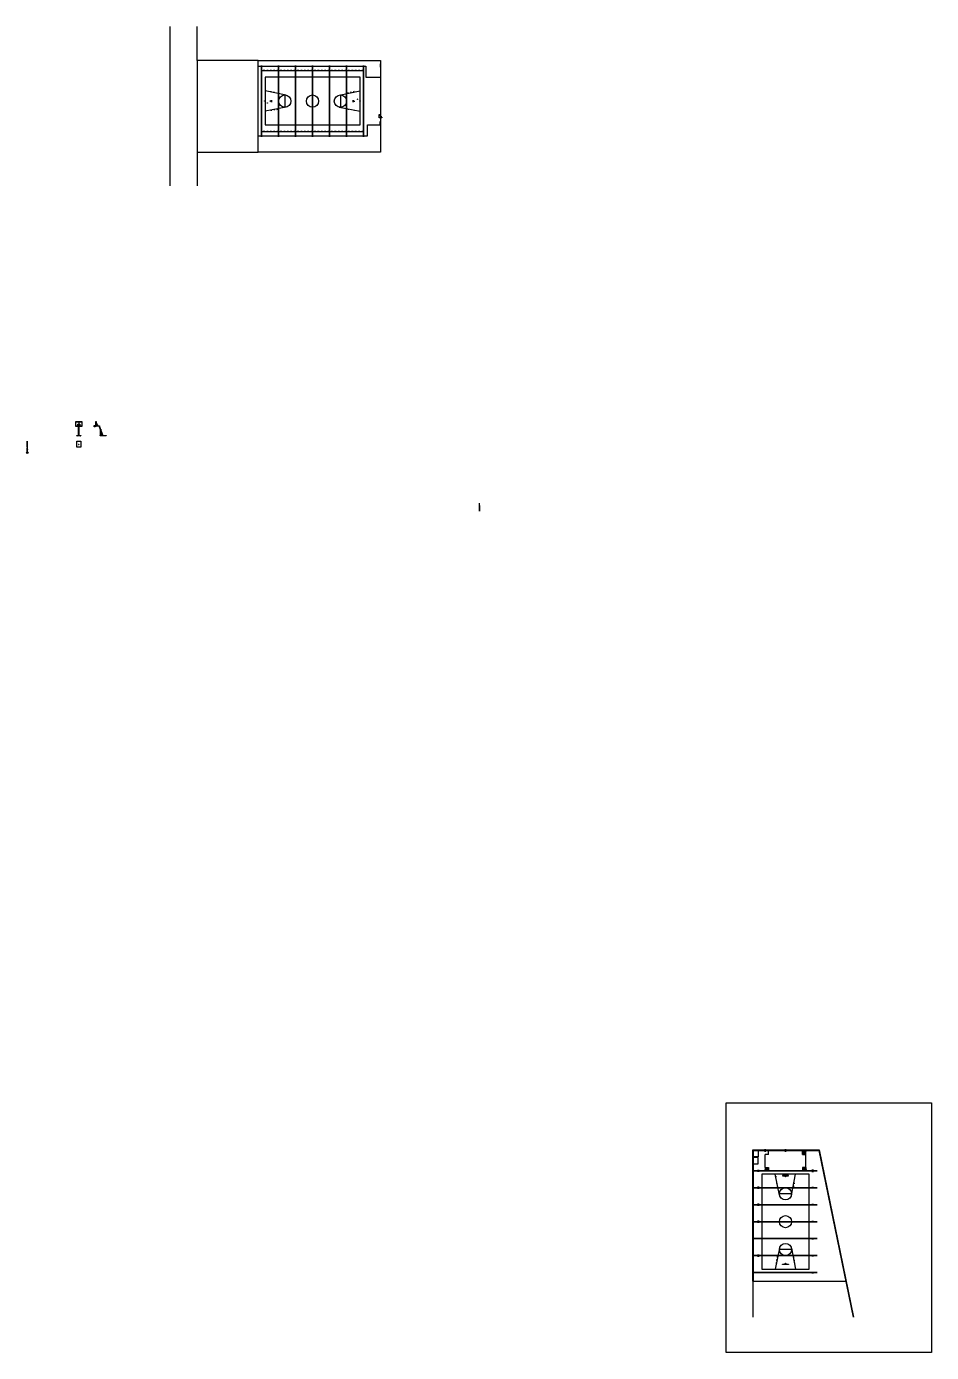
# Model space of a CAD drawing. Header units: inches. Extents: x -1369 to 1198, y -366 to 1398.
# Drawn here: x 931.4 to 1198, y -366 to 24.5 of the extents above; entities that cross this region are included whole.
import ezdxf

# ---------------------------------------------------------------- set-up
doc = ezdxf.new("R2010")
doc.units = ezdxf.units.IN
doc.header["$MEASUREMENT"] = 0
doc.linetypes.add('HIDDEN', pattern=[0.375, 0.25, -0.125])
doc.layers.add('wall', color=7, linetype='Continuous')

# ---------------------------------------------------------------- blocks, each defined once
blk = doc.blocks.new('truss')
at = {"elevation": 44.02}
for points in [[(6.92, 8.28), (-0.28, 6.1), (-1.78, 6.1), (-1.78, 6.55), (7.57, 9.1), (16.92, 6.55), (16.92, 6.1), (15.42, 6.1), (8.22, 8.28), (6.92, 8.28)], [(7.57, 8.28), (6.92, 8.92), (6.92, 8.28), (6.26, 8.74), (6.26, 8.09), (5.61, 8.56), (5.61, 7.89), (4.95, 8.39), (4.95, 7.69), (4.3, 8.21), (4.3, 7.49), (3.65, 8.03), (3.65, 7.29), (2.99, 7.85), (2.99, 7.09), (2.34, 7.67), (2.34, 6.89), (1.68, 7.49), (1.68, 6.7), (1.03, 7.32), (1.03, 6.5), (0.38, 7.14), (0.38, 6.3), (-0.28, 6.96), (-0.28, 6.1), (-1.28, 6.69), (-1.28, 6.1), (-1.78, 6.55)], [(7.57, 8.28), (8.22, 8.92), (8.22, 8.28), (8.88, 8.74), (8.88, 8.09), (9.53, 8.56), (9.53, 7.89), (10.19, 8.39), (10.19, 7.69), (10.84, 8.21), (10.84, 7.49), (11.49, 8.03), (11.49, 7.29), (12.15, 7.85), (12.15, 7.09), (12.8, 7.67), (12.8, 6.89), (13.46, 7.49), (13.46, 6.7), (14.11, 7.32), (14.11, 6.5), (14.76, 7.14), (14.76, 6.3), (15.42, 6.96), (15.42, 6.1), (16.42, 6.69), (16.42, 6.1), (16.92, 6.55)], [(-0.58, 0.5), (-1.28, 6.1), (-0.28, 6.1), (-0.28, 0.5)], [(-0.28, 6.1), (-1.17, 5.4), (-0.28, 5.4), (-1.08, 4.7), (-0.28, 4.7), (-0.99, 4), (-0.28, 4), (-0.9, 3.29), (-0.28, 3.29), (-0.81, 2.6), (-0.28, 2.6), (-0.72, 1.9), (-0.28, 1.9), (-0.63, 1.2), (-0.28, 1.2), (-0.54, 0.5)], [(15.72, 0.5), (16.42, 6.1), (15.42, 6.1), (15.42, 0.5)], [(15.42, 6.1), (16.31, 5.4), (15.42, 5.4), (16.22, 4.7), (15.42, 4.7), (16.13, 4), (15.42, 4), (16.04, 3.29), (15.42, 3.29), (15.95, 2.6), (15.42, 2.6), (15.86, 1.9), (15.42, 1.9), (15.77, 1.2), (15.42, 1.2), (15.68, 0.5)]]:
    blk.add_lwpolyline(points, dxfattribs=at)
at = {"color": 7, "elevation": 44.02}
for points in [[(-0.54, 0.5), (-1.25, 6.07), (-0.31, 6.07), (-0.31, 0.5)], [(15.68, 0.5), (16.39, 6.07), (15.44, 6.07), (15.44, 0.5)]]:
    blk.add_lwpolyline(points, dxfattribs=at)
blk = doc.blocks.new('bc')
at = {"color": 8, "true_color": 0x808080}
blk.add_lwpolyline([(7, 14), (-7, 14), (-7, -14), (7, -14)], close=True, dxfattribs=at)
for points in [[(-1.76, 7.82), (-3, 14)], [(-2.65, 12.24), (-2.89, 12.19)], [(1.76, 7.82), (3, 14)], [(2.65, 12.24), (2.89, 12.19)], [(-2.47, 11.35), (-2.71, 11.3)], [(-2.29, 10.52), (-2.53, 10.47)], [(1.8, 8.2), (-1.8, 8.2)], [(2.29, 10.52), (2.53, 10.47)], [(2.47, 11.35), (2.71, 11.3)], [(7, 0), (-7, 0)], [(-1.76, -7.82), (-3, -14)], [(-2.47, -11.35), (-2.71, -11.3)], [(-2.29, -10.52), (-2.53, -10.47)], [(1.8, -8.2), (-1.8, -8.2)], [(1.76, -7.82), (3, -14)], [(2.29, -10.52), (2.53, -10.47)], [(2.47, -11.35), (2.71, -11.3)], [(-2.65, -12.24), (-2.89, -12.19)], [(2.65, -12.24), (2.89, -12.19)]]:
    blk.add_lwpolyline(points, dxfattribs=at)
for centre in [(0, 8.2), (0, 0), (0, -8.2)]:
    blk.add_circle(centre, 1.8, dxfattribs=at)
blk = doc.blocks.new('DBF')
for points in [[(0.54, -0.72), (-0.13, 0.18)], [(-0.12, 0.16), (0.55, -0.02)], [(-0.11, 0.15), (-0.11, 0.18)]]:
    blk.add_lwpolyline(points)
at = {"color": 8}
blk.add_lwpolyline([(0.54, -0.68), (-0.1, 0.18)], dxfattribs=at)
blk = doc.blocks.new('STC')
for points in [[(1, 0), (-0.65, 0), (-0.65, 0.21)], [(0, 0.37), (0, 0), (-0.42, 0.27)], [(0.7, -5.6), (0, 0), (1, 0), (1, -5.6)], [(1, 0), (0.25, 0.43)], [(1, 0), (0.11, -0.7), (1, -0.7), (0.2, -1.4), (1, -1.4), (0.29, -2.1), (1, -2.1), (0.38, -2.81), (1, -2.81), (0.47, -3.5), (1, -3.5), (0.56, -4.2), (1, -4.2), (0.65, -4.9), (1, -4.9), (0.74, -5.6)]]:
    blk.add_lwpolyline(points)
at = {"color": 8}
for points in [[(1, 0.02), (-0.62, 0.02), (-0.62, 0.22)], [(0.98, 0), (0.98, -5.6)]]:
    blk.add_lwpolyline(points, dxfattribs=at)
blk = doc.blocks.new('CT P')
for points in [[(7.74, 10.28), (5.6, 18.13), (5.6, 19.78), (6.01, 19.78), (8.6, 9.28)], [(8.35, 10.28), (7.74, 10.28), (8.19, 10.93), (7.56, 10.93), (8.03, 11.58), (7.38, 11.58), (7.87, 12.24), (7.21, 12.24), (7.71, 12.89), (7.03, 12.89), (7.55, 13.55), (6.85, 13.55), (7.39, 14.2), (6.67, 14.2), (7.23, 14.85), (6.49, 14.85), (7.06, 15.51), (6.31, 15.51), (6.9, 16.16), (6.14, 16.16), (6.74, 16.82), (5.96, 16.82), (6.58, 17.47), (5.78, 17.47), (6.42, 18.13), (5.6, 18.13), (6.17, 19.13), (5.6, 19.13), (6.01, 19.78)], [(7.74, 8.28), (5.6, 0.43), (5.6, -1.22), (6.01, -1.22), (8.6, 9.28)], [(7.74, 9.28), (8.35, 8.28), (7.74, 8.28), (8.19, 7.62), (7.56, 7.62), (8.03, 6.97), (7.38, 6.97), (7.87, 6.31), (7.21, 6.31), (7.71, 5.66), (7.03, 5.66), (7.55, 5.01), (6.85, 5.01), (7.39, 4.35), (6.67, 4.35), (7.23, 3.7), (6.49, 3.7), (7.06, 3.04), (6.31, 3.04), (6.9, 2.39), (6.14, 2.39), (6.74, 1.74), (5.96, 1.74), (6.58, 1.08), (5.78, 1.08), (6.42, 0.43), (5.6, 0.43), (6.17, -0.57), (5.6, -0.57), (6.01, -1.22)], [(7.74, 10.28), (7.74, 8.28)], [(7.74, 9.28), (8.35, 10.28)], [(7.74, 9.28), (8.6, 9.28)]]:
    blk.add_lwpolyline(points)
at = {"color": 8}
blk.add_lwpolyline([(7.77, 9.28), (7.77, 10.28), (5.62, 18.13), (5.62, 19.75), (5.99, 19.75), (8.57, 9.28), (5.99, -1.2), (5.62, -1.2), (5.62, 0.42), (7.77, 8.27), (7.77, 9.28)], dxfattribs=at)
blk = doc.blocks.new('SGC')
for points in [[(8.85, 0.5), (-8.85, 0.5), (-8.85, -0.1), (8.85, -0.1)], [(-8.8125, 0.0875), (-8.4375, 0.4625)], [(-8.4, 0.4625), (-8.4, -0.0625)], [(-8.3625, 0.4625), (-7.8375, -0.0625)], [(-7.7625, -0.0625), (-7.2375, 0.4625)], [(-7.2, 0.4625), (-7.2, -0.0625)], [(-7.1625, 0.4625), (-6.6375, -0.0625)], [(-6.5625, -0.0625), (-6.0375, 0.4625)], [(-6, 0.4625), (-6, -0.0625)], [(-5.9625, 0.4625), (-5.4375, -0.0625)], [(-5.3625, -0.0625), (-4.8375, 0.4625)], [(-4.8, 0.4625), (-4.8, -0.0625)], [(-4.7625, 0.4625), (-4.2375, -0.0625)], [(-4.1625, -0.0625), (-3.6375, 0.4625)], [(-3.6, 0.4625), (-3.6, -0.0625)], [(-3.5625, 0.4625), (-3.0375, -0.0625)], [(-2.9625, -0.0625), (-2.4375, 0.4625)], [(-2.4, 0.4625), (-2.4, -0.0625)], [(-2.3625, 0.4625), (-1.8375, -0.0625)], [(-1.7625, -0.0625), (-1.2375, 0.4625)], [(-1.2, 0.4625), (-1.2, -0.0625)], [(-1.1625, 0.4625), (-0.6375, -0.0625)], [(-0.5625, -0.0625), (-0.0375, 0.4625)], [(0, 0.4625), (0, -0.0625)], [(0.0375, 0.4625), (0.5625, -0.0625)], [(1.1625, 0.4625), (0.6375, -0.0625)], [(1.2, 0.4625), (1.2, -0.0625)], [(1.2375, 0.4625), (1.7625, -0.0625)], [(2.3625, 0.4625), (1.8375, -0.0625)], [(2.4, 0.4625), (2.4, -0.0625)], [(2.4375, 0.4625), (2.9625, -0.0625)], [(3.5625, 0.4625), (3.0375, -0.0625)], [(3.6, 0.4625), (3.6, -0.0625)], [(3.6375, 0.4625), (4.1625, -0.0625)], [(4.7625, 0.4625), (4.2375, -0.0625)], [(4.8, 0.4625), (4.8, -0.0625)], [(4.8375, 0.4625), (5.3625, -0.0625)], [(5.9625, 0.4625), (5.4375, -0.0625)], [(6, 0.4625), (6, -0.0625)], [(6.0375, 0.4625), (6.5625, -0.0625)], [(7.1625, 0.4625), (6.6375, -0.0625)], [(7.2, 0.4625), (7.2, -0.0625)], [(7.2375, 0.4625), (7.7625, -0.0625)], [(8.3625, 0.4625), (7.8375, -0.0625)], [(8.4, 0.4625), (8.4, -0.0625)], [(8.4375, 0.4625), (8.8125, 0.0875)], [(8.85, 0.5), (8.85, -0.1)]]:
    blk.add_lwpolyline(points)
at = {"color": 8}
blk.add_lwpolyline([(-8.8125, -0.0625), (-8.8125, 0.4625), (8.8125, 0.4625), (8.8125, -0.0625), (-8.8125, -0.0625)], dxfattribs=at)
blk = doc.blocks.new('G1L')
at = {"color": 7, "extrusion": (0, 1, 0)}
for p, q in [((0, 0), (30.0749, 0)), ((0.075, 0, 0.5), (30.0749, 0, 0.5))]:
    blk.add_line(p, q, dxfattribs=at)
at = {"color": 8, "extrusion": (0, 1, 0)}
for p, q in [((0.075, 0, 0.0375), (30.0749, 0, 0.0375)), ((0.075, 0, 0.4625), (30.0749, 0, 0.4625))]:
    blk.add_line(p, q, dxfattribs=at)
at = {"extrusion": (0, 1, 0)}
for p, q in [((0.075, 0, 0.4625), (0.5, 0, 0.0375)), ((1, 0, 0.4625), (0.575, 0, 0.0375)), ((1.075, 0, 0.4625), (1.5, 0, 0.0375)), ((2, 0, 0.4625), (1.575, 0, 0.0375)), ((2.075, 0, 0.4625), (2.5, 0, 0.0375)), ((3, 0, 0.4625), (2.575, 0, 0.0375)), ((3.075, 0, 0.4625), (3.5, 0, 0.0375)), ((4, 0, 0.4625), (3.575, 0, 0.0375)), ((4.075, 0, 0.4625), (4.5, 0, 0.0375)), ((5, 0, 0.4625), (4.575, 0, 0.0375)), ((5.075, 0, 0.4625), (5.5, 0, 0.0375)), ((6, 0, 0.4625), (5.575, 0, 0.0375)), ((6.075, 0, 0.4625), (6.5, 0, 0.0375)), ((7, 0, 0.4625), (6.575, 0, 0.0375)), ((7.075, 0, 0.4625), (7.5, 0, 0.0375)), ((8, 0, 0.4625), (7.575, 0, 0.0375)), ((8.075, 0, 0.4625), (8.5, 0, 0.0375)), ((9, 0, 0.4625), (8.575, 0, 0.0375)), ((9.075, 0, 0.4625), (9.5, 0, 0.0375)), ((10, 0, 0.4625), (9.575, 0, 0.0375)), ((10.075, 0, 0.4625), (10.5, 0, 0.0375)), ((11, 0, 0.4625), (10.575, 0, 0.0375)), ((11.075, 0, 0.4625), (11.5, 0, 0.0375)), ((12, 0, 0.4625), (11.575, 0, 0.0375)), ((12.075, 0, 0.4625), (12.5, 0, 0.0375)), ((13, 0, 0.4625), (12.575, 0, 0.0375)), ((13.075, 0, 0.4625), (13.5, 0, 0.0375)), ((14, 0, 0.4625), (13.575, 0, 0.0375)), ((14.075, 0, 0.4625), (14.5, 0, 0.0375)), ((15, 0, 0.4625), (14.575, 0, 0.0375)), ((15.075, 0, 0.4625), (15.5, 0, 0.0375)), ((16, 0, 0.4625), (15.575, 0, 0.0375)), ((16.075, 0, 0.4625), (16.5, 0, 0.0375)), ((17, 0, 0.4625), (16.575, 0, 0.0375)), ((17.075, 0, 0.4625), (17.5, 0, 0.0375)), ((18, 0, 0.4625), (17.575, 0, 0.0375)), ((18.075, 0, 0.4625), (18.5, 0, 0.0375)), ((19, 0, 0.4625), (18.575, 0, 0.0375)), ((19.075, 0, 0.4625), (19.5, 0, 0.0375)), ((20, 0, 0.4625), (19.575, 0, 0.0375)), ((20.075, 0, 0.4625), (20.5, 0, 0.0375)), ((21, 0, 0.4625), (20.575, 0, 0.0375)), ((21.075, 0, 0.4625), (21.5, 0, 0.0375)), ((22, 0, 0.4625), (21.575, 0, 0.0375)), ((22.075, 0, 0.4625), (22.5, 0, 0.0375)), ((23, 0, 0.4625), (22.575, 0, 0.0375)), ((23.075, 0, 0.4625), (23.5, 0, 0.0375)), ((24, 0, 0.4625), (23.575, 0, 0.0375)), ((24.075, 0, 0.4625), (24.5, 0, 0.0375)), ((25, 0, 0.4625), (24.575, 0, 0.0375)), ((25.075, 0, 0.4625), (25.5, 0, 0.0375)), ((26, 0, 0.4625), (25.575, 0, 0.0375)), ((26.075, 0, 0.4625), (26.5, 0, 0.0375)), ((27, 0, 0.4625), (26.575, 0, 0.0375)), ((27.075, 0, 0.4625), (27.5, 0, 0.0375)), ((28, 0, 0.4625), (27.575, 0, 0.0375)), ((28.075, 0, 0.4625), (28.5, 0, 0.0375)), ((29, 0, 0.4625), (28.575, 0, 0.0375)), ((29.075, 0, 0.4625), (29.5, 0, 0.0375)), ((30, 0, 0.4625), (29.575, 0, 0.0375))]:
    blk.add_line(p, q, dxfattribs=at)
for points in [[(-0.5375, 0.0375), (-0.5375, 0.4625)], [(-1.5375, 0.0375), (-1.5375, 0.4625)], [(-2.5375, 0.0375), (-2.5375, 0.4625)], [(-3.5375, 0.0375), (-3.5375, 0.4625)], [(-4.5375, 0.0375), (-4.5375, 0.4625)], [(-5.5375, 0.0375), (-5.5375, 0.4625)], [(-6.5375, 0.0375), (-6.5375, 0.4625)], [(-7.5375, 0.0375), (-7.5375, 0.4625)], [(-8.5375, 0.0375), (-8.5375, 0.4625)], [(-9.5375, 0.0375), (-9.5375, 0.4625)], [(-10.5375, 0.0375), (-10.5375, 0.4625)], [(-11.5375, 0.0375), (-11.5375, 0.4625)], [(-12.5375, 0.0375), (-12.5375, 0.4625)], [(-13.5375, 0.0375), (-13.5375, 0.4625)], [(-14.5375, 0.0375), (-14.5375, 0.4625)], [(-15.5375, 0.0375), (-15.5375, 0.4625)], [(-16.5375, 0.0375), (-16.5375, 0.4625)], [(-17.5375, 0.0375), (-17.5375, 0.4625)], [(-18.5375, 0.0375), (-18.5375, 0.4625)], [(-19.5375, 0.0375), (-19.5375, 0.4625)], [(-20.5375, 0.0375), (-20.5375, 0.4625)], [(-21.5375, 0.0375), (-21.5375, 0.4625)], [(-22.5375, 0.0375), (-22.5375, 0.4625)], [(-23.5375, 0.0375), (-23.5375, 0.4625)], [(-24.5375, 0.0375), (-24.5375, 0.4625)], [(-25.5375, 0.0375), (-25.5375, 0.4625)], [(-26.5375, 0.0375), (-26.5375, 0.4625)], [(-27.5375, 0.0375), (-27.5375, 0.4625)], [(-28.5375, 0.0375), (-28.5375, 0.4625)], [(-29.5375, 0.0375), (-29.5375, 0.4625)]]:
    blk.add_lwpolyline(points, dxfattribs=at)
blk = doc.blocks.new('BR')
at = {"color": 7, "extrusion": (0, -1, 6.12303e-17), "elevation": 1.25}
blk.add_lwpolyline([(0.31, 3.43), (0.9, 3.43), (0.9, 2.98), (0.31, 2.98)], close=True, dxfattribs=at)
at = {"extrusion": (-1, 0, 6.12303e-17), "elevation": -0.6}
blk.add_lwpolyline([(1.25, 3.82), (0.77, 3.03)], dxfattribs=at)
at = {"color": 7, "linetype": 'HIDDEN', "ltscale": 8}
blk.add_circle((0.05, 0.05), 0.05, dxfattribs=at)
at = {"linetype": 'HIDDEN', "ltscale": 8}
blk.add_circle((0.6, 0.8), 0.05, dxfattribs=at)
blk.add_circle((0.6, -0.77, 3.03), 0.0125)

msp = doc.modelspace()

# ---------------------------------------------------------------- hatches: boundary and pattern name
h = msp.add_hatch()
h.set_pattern_fill('ANSI37', color=3, scale=0.00625)
h.set_pattern_definition([(45, (287.02512, 419.228775), (-0.0140316502, 0.0140316502), []), (135, (287.02512, 419.228775), (-0.0140316502, -0.0140316502), [])])
edge = h.paths.add_edge_path()
edge.add_arc((948.7775, -93.4156), 1.8268, 169.107236, 178.581927)
edge.add_line((946.9513, -93.3704), (946.666, -93.3704))
edge.add_arc((944.3434, -93.4692), 2.3247, 2.434435, 9.876402)
edge.add_line((946.6337, -93.0704), (946.9837, -93.0704))
h = msp.add_hatch()
h.set_pattern_fill('ANSI37', color=3, scale=0.00625)
h.set_pattern_definition([(45, (291.707392, 419.228775), (-0.0140316502, 0.0140316502), []), (135, (291.707392, 419.228775), (-0.0140316502, -0.0140316502), [])])
edge = h.paths.add_edge_path()
edge.add_arc((953.4598, -93.4156), 1.8268, 169.107236, 178.581927)
edge.add_line((951.6336, -93.3704), (951.3483, -93.3704))
edge.add_arc((949.0257, -93.4692), 2.3247, 2.434435, 9.876402)
edge.add_line((951.3159, -93.0704), (951.6659, -93.0704))
at = {"extrusion": (-1, 0, 6.12303e-17)}
h = msp.add_hatch(dxfattribs=at)
h.set_pattern_fill('ANSI37', color=3, scale=0.00625)
h.set_pattern_definition([(45, (-570.871349, 515.236682), (-0.0140316502, 0.0140316502), []), (135, (-570.871349, 515.236682), (-0.0140316502, -0.0140316502), [])])
edge = h.paths.add_edge_path()
edge.add_arc((99.0265, 2.5923), 1.8268, 1.418073, 10.892764, ccw=False)
edge.add_line((100.8528, 2.6375), (101.1381, 2.6375))
edge.add_arc((103.4607, 2.5388), 2.3247, 170.123598, 177.565565, ccw=False)
edge.add_line((101.1704, 2.9375), (100.8204, 2.9375))
h = msp.add_hatch(color=256)
h.dxf.hatch_style = 1
h.paths.add_polyline_path([(1148.7883, -306.3318), (1148.7883, -306.7318), (1149.1883, -306.7318), (1149.1883, -306.3318)])
h = msp.add_hatch(color=256)
h.dxf.hatch_style = 1
h.paths.add_polyline_path([(1154.7883, -306.3318), (1154.7883, -306.7318), (1155.1883, -306.7318), (1155.1883, -306.3318)])
h = msp.add_hatch(color=256)
h.dxf.hatch_style = 1
h.paths.add_polyline_path([(1161.1883, -306.3318), (1161.1883, -306.7318), (1160.7883, -306.7318), (1160.7883, -306.3318)])
h = msp.add_hatch(color=256)
h.dxf.hatch_style = 1
h.paths.add_polyline_path([(1148.7883, -312.4719), (1148.7883, -312.0719), (1149.1883, -312.0719), (1149.1883, -312.4719)])
h = msp.add_hatch(color=256)
h.dxf.hatch_style = 1
h.paths.add_polyline_path([(1161.1883, -312.4719), (1161.1883, -312.0719), (1160.7883, -312.0719), (1160.7883, -312.4719)])

# ---------------------------------------------------------------- linework, layer by layer
at = {"color": 1, "extrusion": (-1, 0, 6.12303e-17)}
for p, q in [((931.6269, -98.6877, 0.1), (931.6269, -99.7294, 2.95)), ((931.6269, -99.7294, 2.95), (931.6269, -99.6355, 2.9843))]:
    msp.add_line(p, q, dxfattribs=at)
at = {"extrusion": (-1, 0, 6.12303e-17)}
for p, q in [((1064.8369, -117.6677, 0.5), (1064.8369, -117.1177, 0.5)), ((1064.8369, -117.1177), (1064.8369, -117.1177, 0.5)), ((1064.8369, -117.6677), (1064.8369, -117.6677, 0.5))]:
    msp.add_line(p, q, dxfattribs=at)
at = {"color": 8}
for p, q in [((1148.9883, -312.2219), (1149.9883, -312.2219)), ((1149.0883, -311.7219), (1149.9883, -311.7219)), ((1149.0883, -311.9719), (1149.9883, -311.9719)), ((1160.8883, -311.7219), (1159.9883, -311.7219)), ((1160.8883, -311.9719), (1159.9883, -311.9719)), ((1160.9883, -312.2219), (1159.9883, -312.2219)), ((1148.9883, -312.4719), (1149.9883, -312.4719)), ((1160.9883, -312.4719), (1159.9883, -312.4719))]:
    msp.add_line(p, q, dxfattribs=at)
at = {"color": 7}
for p, q in [((1149.0883, -311.4719), (1149.9883, -311.4719)), ((1149.0883, -311.4719), (1149.9883, -311.4719)), ((1160.8883, -311.4719), (1159.9883, -311.4719)), ((1160.8883, -311.4719), (1159.9883, -311.4719))]:
    msp.add_line(p, q, dxfattribs=at)
at = {"color": 1}
for points in [[(973.74, -22.3768), (973.74, 24.543)], [(981.6658, 14.5831), (981.6658, 24.543)], [(981.6658, -12.4169), (981.6658, -22.3768)], [(951.8659, -93.0579), (951.7159, -93.0579), (951.7159, -93.1079), (951.8659, -93.1579)], [(953.7986, -95.9079), (952.757, -93.0579), (952.8509, -93.0236), (953.9051, -95.9079)]]:
    msp.add_lwpolyline(points, dxfattribs=at)
for points in [[(999.6658, 14.5831), (981.6658, 14.5831), (981.6658, -12.4169)], [(1036.1004, -2.3792), (1035.3004, -2.3792), (1035.3004, -1.3792), (1035.5004, -1.3792), (1035.5004, -1.6292), (1035.7004, -1.6292), (1035.7004, -1.8792), (1035.9004, -1.8792), (1035.9004, -2.1292), (1036.1004, -2.1292), (1036.1004, -2.3792)], [(981.6658, -12.4169), (999.6658, -12.4169)], [(946.8122, -91.8204), (946.8122, -93.0579)], [(951.9034, -92.271), (952.3834, -93.0579)], [(1146.9183, -306.4718), (1146.9183, -308.4018), (1145.4883, -308.4018)], [(1145.4883, -310.4018), (1146.9183, -310.4018), (1146.9183, -308.5418), (1145.4883, -308.5418)], [(1149.9883, -312.4719), (1159.9883, -312.4719)], [(1153.2295, -319.6551), (1151.9883, -313.4719)], [(1152.3425, -314.2367), (1152.1016, -314.2851)], [(1152.5197, -316.1191), (1152.2787, -316.1675)], [(1155.8883, -313.8862), (1154.0883, -313.8862), (1154.0883, -313.9362), (1155.8883, -313.9362), (1155.8883, -313.8862)], [(1156.747, -319.6551), (1157.9883, -313.4719)], [(1157.4568, -316.1191), (1157.6978, -316.1675)], [(1157.634, -314.2367), (1157.8749, -314.2851)], [(1152.6968, -317.0015), (1152.4559, -317.0499)], [(1156.7883, -319.2719), (1153.1883, -319.2719)], [(1157.2797, -317.0015), (1157.5207, -317.0499)], [(1153.2295, -335.2887), (1151.9883, -341.4719)], [(1156.7883, -335.6719), (1153.1883, -335.6719)], [(1156.747, -335.2887), (1157.9883, -341.4719)], [(1152.3425, -339.7071), (1152.1016, -339.6587)], [(1152.5197, -338.8247), (1152.2787, -338.7763)], [(1152.6968, -337.9423), (1152.4559, -337.8939)], [(1157.2797, -337.9423), (1157.5207, -337.8939)], [(1157.4568, -338.8247), (1157.6978, -338.7763)], [(1157.634, -339.7071), (1157.8749, -339.6587)], [(1155.8883, -340.0576), (1154.0883, -340.0576), (1154.0883, -340.0076), (1155.8883, -340.0076), (1155.8883, -340.0576)], [(1145.3483, -345.0218), (1172.9015, -345.0218)], [(1145.3483, -345.0218), (1145.3483, -355.6019)]]:
    msp.add_lwpolyline(points)
at = {"color": 7}
msp.add_lwpolyline([(999.6658, 14.5831), (1035.6658, 14.5831), (1035.6658, -12.4169), (999.6658, -12.4169)], close=True, dxfattribs=at)
for points in [[(999.6658, 12.8581), (1031.3657, 12.8581), (1031.3657, 9.5831), (1035.6658, 9.5831)], [(999.6658, -7.6919), (1031.8458, -7.6919), (1031.8457, -4.4169), (1035.6658, -4.4169)], [(1149.9883, -306.4718), (1148.9883, -306.4718)], [(1149.9883, -307.6718), (1148.9883, -307.6718)], [(1148.9883, -311.4719), (1148.9883, -307.6718)], [(1149.9883, -307.6718), (1149.9883, -306.4718)], [(1159.9883, -307.6718), (1159.9883, -306.4718)], [(1159.9883, -306.4718), (1160.9883, -306.4718)], [(1159.9883, -307.6718), (1160.9883, -307.6718)], [(1160.9883, -311.4719), (1160.9883, -307.6718)], [(1149.9883, -311.4719), (1149.9883, -312.4719)], [(1159.9883, -311.4719), (1159.9883, -312.4719)]]:
    msp.add_lwpolyline(points, dxfattribs=at)
at = {"extrusion": (1, 0, 0)}
for points, elevation in [([(-7.6919, 0), (12.8581, 0)], 999.6658), ([(-4.4169, 0), (-3.4169, 0)], 1035.5658)]:
    msp.add_lwpolyline(points, dxfattribs=dict(at, elevation=elevation))
for points in [[(1035.6656, 13.5831), (1035.5656, 13.5831), (1035.5656, 12.5831), (1035.6656, 12.5831)], [(945.9122, -93.2204), (945.9122, -91.8204), (947.7122, -91.8204), (947.7122, -93.2204)], [(1137.5, -292.5), (1198, -292.5), (1198, -366), (1137.5, -366)], [(1148.7883, -306.3318), (1148.7883, -306.7318), (1149.1883, -306.7318), (1149.1883, -306.3318)], [(1154.7883, -306.3318), (1154.7883, -306.7318), (1155.1883, -306.7318), (1155.1883, -306.3318)], [(1161.1883, -306.3318), (1161.1883, -306.7318), (1160.7883, -306.7318), (1160.7883, -306.3318)], [(1147.2133, -312.2969), (1147.2133, -312.6469), (1146.7633, -312.6469), (1146.7633, -312.2969)], [(1161.1883, -312.4719), (1161.1883, -312.0719), (1160.7883, -312.0719), (1160.7883, -312.4719)], [(1162.7633, -312.2969), (1162.7633, -312.6469), (1163.2133, -312.6469), (1163.2133, -312.2969)], [(1161.9883, -313.4719), (1147.9883, -313.4719), (1147.9883, -341.4719), (1161.9883, -341.4719)], [(1146.7633, -317.2969), (1146.7633, -317.6469), (1147.2133, -317.6469), (1147.2133, -317.2969)], [(1163.2133, -317.2969), (1163.2133, -317.6469), (1162.7633, -317.6469), (1162.7633, -317.2969)], [(1146.7633, -322.2969), (1146.7633, -322.6469), (1147.2133, -322.6469), (1147.2133, -322.2969)], [(1163.2133, -322.2969), (1163.2133, -322.6469), (1162.7633, -322.6469), (1162.7633, -322.2969)], [(1146.7633, -327.2969), (1146.7633, -327.6469), (1147.2133, -327.6469), (1147.2133, -327.2969)], [(1163.2133, -327.2969), (1163.2133, -327.6469), (1162.7633, -327.6469), (1162.7633, -327.2969)], [(1163.2133, -332.2969), (1163.2133, -332.6469), (1162.7633, -332.6469), (1162.7633, -332.2969)], [(1146.7633, -337.2969), (1146.7633, -337.6469), (1147.2133, -337.6469), (1147.2133, -337.2969)], [(1163.2133, -342.2968), (1163.2133, -342.6468), (1162.7633, -342.6468), (1162.7633, -342.2968)]]:
    msp.add_lwpolyline(points, close=True)
at = {"color": 1}
for points in [[(945.9372, -93.1954), (945.9372, -91.8454), (947.6872, -91.8454), (947.6872, -93.1954)], [(946.5137, -92.6204), (947.1037, -92.6204), (947.1037, -93.0704), (946.5137, -93.0704)], [(946.5837, -93.0704), (946.5837, -93.0579), (947.0337, -93.0579), (947.0337, -93.0704)], [(946.7587, -93.0579), (946.8587, -93.0579), (946.8587, -96.0079), (946.7587, -96.0079)], [(951.2659, -93.0704), (951.2659, -93.0579), (951.7159, -93.0579), (951.7159, -93.0704)], [(951.8659, -91.8204), (951.9034, -91.8204), (951.9034, -93.2204), (951.8659, -93.2204)], [(951.9034, -93.1579), (951.9034, -93.0579), (952.8634, -93.0579), (952.8634, -93.1579)], [(946.2087, -95.9079), (947.4087, -95.9079), (947.4087, -96.0079), (946.2087, -96.0079)], [(946.2087, -97.5829), (947.4087, -97.5829), (947.4087, -99.3829), (946.2087, -99.3829)], [(953.1034, -95.9079), (954.9034, -95.9079), (954.9034, -96.0079), (953.1034, -96.0079)], [(953.2034, -94.0579), (953.3034, -94.0579), (953.3034, -95.9079), (953.2034, -95.9079)]]:
    msp.add_lwpolyline(points, close=True, dxfattribs=at)
at = {"color": 3}
for points in [[(946.9837, -93.0704, 0.04136471), (946.9513, -93.3704), (946.666, -93.3704, 0.03248312), (946.6337, -93.0704), (946.9837, -93.0704)], [(951.6659, -93.0704, 0.04136471), (951.6336, -93.3704), (951.3483, -93.3704, 0.03248312), (951.3159, -93.0704), (951.6659, -93.0704)]]:
    msp.add_lwpolyline(points, format="xyb", dxfattribs=at)
at = {"color": 1, "extrusion": (-1, 0, 6.12303e-17), "elevation": -931.6269}
for points in [[(99.3829, 0.1), (97.5829, 0.1), (97.5829, 0), (99.3829, 0)], [(99.2829, 1.95), (99.1829, 1.95), (99.1829, 0.1), (99.2829, 0.1)], [(100.5829, 2.85), (100.5829, 2.95), (99.6229, 2.95), (99.6229, 2.85)], [(100.6204, 4.1875), (100.5829, 4.1875), (100.5829, 2.7875), (100.6204, 2.7875)], [(101.2204, 2.9375), (101.2204, 2.95), (100.7704, 2.95), (100.7704, 2.9375)]]:
    msp.add_lwpolyline(points, close=True, dxfattribs=at)
at = {"extrusion": (-1, 0, 6.12303e-17)}
for points, elevation in [([(100.5829, 3.7369), (100.1029, 2.95)], -931.6269), ([(117.2427, 0.5), (117.5427, 0.5)], -1064.8369)]:
    msp.add_lwpolyline(points, dxfattribs=dict(at, elevation=elevation))
at = {"color": 1, "extrusion": (-1, 0, 6.12303e-17)}
for points, elevation in [([(100.6204, 2.95), (100.7704, 2.95), (100.7704, 2.9), (100.6204, 2.85)], -931.6269), ([(117.1177, 0.1), (116.1677, 0.1), (116.1677, 0)], -1064.8369)]:
    msp.add_lwpolyline(points, dxfattribs=dict(at, elevation=elevation))
at = {"color": 3, "extrusion": (-1, 0, 6.12303e-17), "elevation": -931.6269}
msp.add_lwpolyline([(100.8204, 2.9375, -0.04136471), (100.8528, 2.6375), (101.1381, 2.6375, -0.03248312), (101.1704, 2.9375), (100.8204, 2.9375)], format="xyb", dxfattribs=at)
at = {"elevation": 2.6375}
msp.add_lwpolyline([(931.6269, -100.8528), (931.6269, -101.1381)], dxfattribs=at)
at = {"color": 8, "extrusion": (-1, 0, 6.12303e-17), "elevation": -1064.8369}
msp.add_lwpolyline([(117.2806, 0.5), (116.5675, 6.1)], dxfattribs=at)
at = {"color": 8}
for points in [[(1160.2383, -307.6718), (1160.2383, -306.4718)], [(1160.4883, -307.6718), (1160.4883, -306.4718)], [(1160.7383, -307.6718), (1160.7383, -306.4718)], [(1160.9883, -307.6718), (1160.9883, -306.4718)], [(1148.9883, -311.4719), (1148.9883, -312.4719)], [(1149.0883, -311.4719), (1149.0883, -312.4719)], [(1160.8883, -311.4719), (1160.8883, -312.4719)], [(1160.9883, -311.4719), (1160.9883, -312.4719)]]:
    msp.add_lwpolyline(points, dxfattribs=at)
at = {"color": 3}
msp.add_lwpolyline([(1161.9883, -327.4719), (1147.9883, -327.4719)], dxfattribs=at)
at = {"linetype": 'HIDDEN', "ltscale": 10}
msp.add_lwpolyline([(1163.2133, -337.2969), (1163.2133, -337.6469), (1162.7633, -337.6469), (1162.7633, -337.2969)], close=True, dxfattribs=at)
for centre, radius in [((953.1534, -96.0079), 0.05), ((931.6269, -100.9954, 2.95), 0.225), ((931.6269, -100.9954, 2.6375), 0.1426), ((931.6269, -100.1029, 2.95), 0.025), ((1154.9883, -314.0862), 0.15), ((1154.9883, -319.2719), 1.8), ((1154.9883, -327.4719), 1.8), ((1154.9883, -335.6719), 1.8), ((1154.9883, -339.8576), 0.15)]:
    msp.add_circle(centre, radius)
at = {"extrusion": (-1, 0, 6.12303e-17)}
msp.add_circle((99.3329, 0, -931.6269), 0.05, dxfattribs=at)
at = {"color": 8, "linetype": 'HIDDEN', "ltscale": 8}
msp.add_circle((946.2587, -99.3329), 0.05, dxfattribs=at)
at = {"linetype": 'HIDDEN', "ltscale": 8}
msp.add_circle((946.8087, -98.5829), 0.05, dxfattribs=at)
for centre in [(946.2587, -96.0079), (947.3587, -96.0079)]:
    msp.add_arc(centre, 0.05, 180, 0)
at = {"layer": 'wall', "color": 8}
msp.add_line((1145.4883, -306.4718), (1145.4883, -345.0218), dxfattribs=at)
at = {"layer": 'wall'}
for points in [[(1145.3483, -345.0218), (1145.3483, -306.3318), (1164.9024, -306.3318), (1175.0437, -355.6019)], [(1145.4883, -306.4718), (1164.7883, -306.4718)]]:
    msp.add_lwpolyline(points, dxfattribs=at)
at = {"layer": 'wall', "color": 8}
msp.add_lwpolyline([(1164.7883, -306.4718), (1174.9008, -355.6019)], dxfattribs=at)

# ---------------------------------------------------------------- block references
at = {"extrusion": (-1, 0, 6.12303e-17), "rotation": 90}
for p in [(6.6919, 0.5, -1000.6658), (6.6919, 0.5, -1005.6658), (6.6919, 0.5, -1010.6658), (6.6919, 0.5, -1015.6658), (6.6919, 0.5, -1020.6658), (6.6919, 0.5, -1025.6658), (6.6919, 0.5, -1030.6658)]:
    msp.add_blockref('CT P', p, dxfattribs=at)
at = {"extrusion": (0, -6.12303e-17, -1), "rotation": 180}
for p in [(-1000.5908, 11.5831, -6.1), (-1000.5908, -6.4167, -6.1)]:
    msp.add_blockref('G1L', p, dxfattribs=at)
at = {"extrusion": (-1, 0, 6.12303e-17)}
for name, p in [('SGC', (-2.5831, 5.6, -1000.6658)), ('STC', (116.5427, 6.1, -1064.8369))]:
    msp.add_blockref(name, p, dxfattribs=at)
for name, p, rotation in [('bc', (1015.6658, 2.5831), 90), ('BR', (1002.3658, 1.9831, 0.1), 89.99999999999993), ('BR', (1028.8658, 3.1831), 270)]:
    msp.add_blockref(name, p, dxfattribs=dict(rotation=rotation))
at = {"extrusion": (-1, 0, 6.12303e-17), "xscale": -1}
msp.add_blockref('DBF', (118.0786, 5.4189, -1064.8369), dxfattribs=at)
at = {"extrusion": (0, -1, 0)}
for p in [(1147.4192, 0, 268.4508), (1147.4192, 0, 273.4508), (1147.4192, 0, 278.4508), (1147.4192, 0, 283.4508), (1147.4192, 0, 288.4508), (1147.4192, 0, 293.4508), (1147.4192, 0, 298.4508)]:
    msp.add_blockref('truss', p, dxfattribs=at)

doc.saveas('drawing.dxf')
